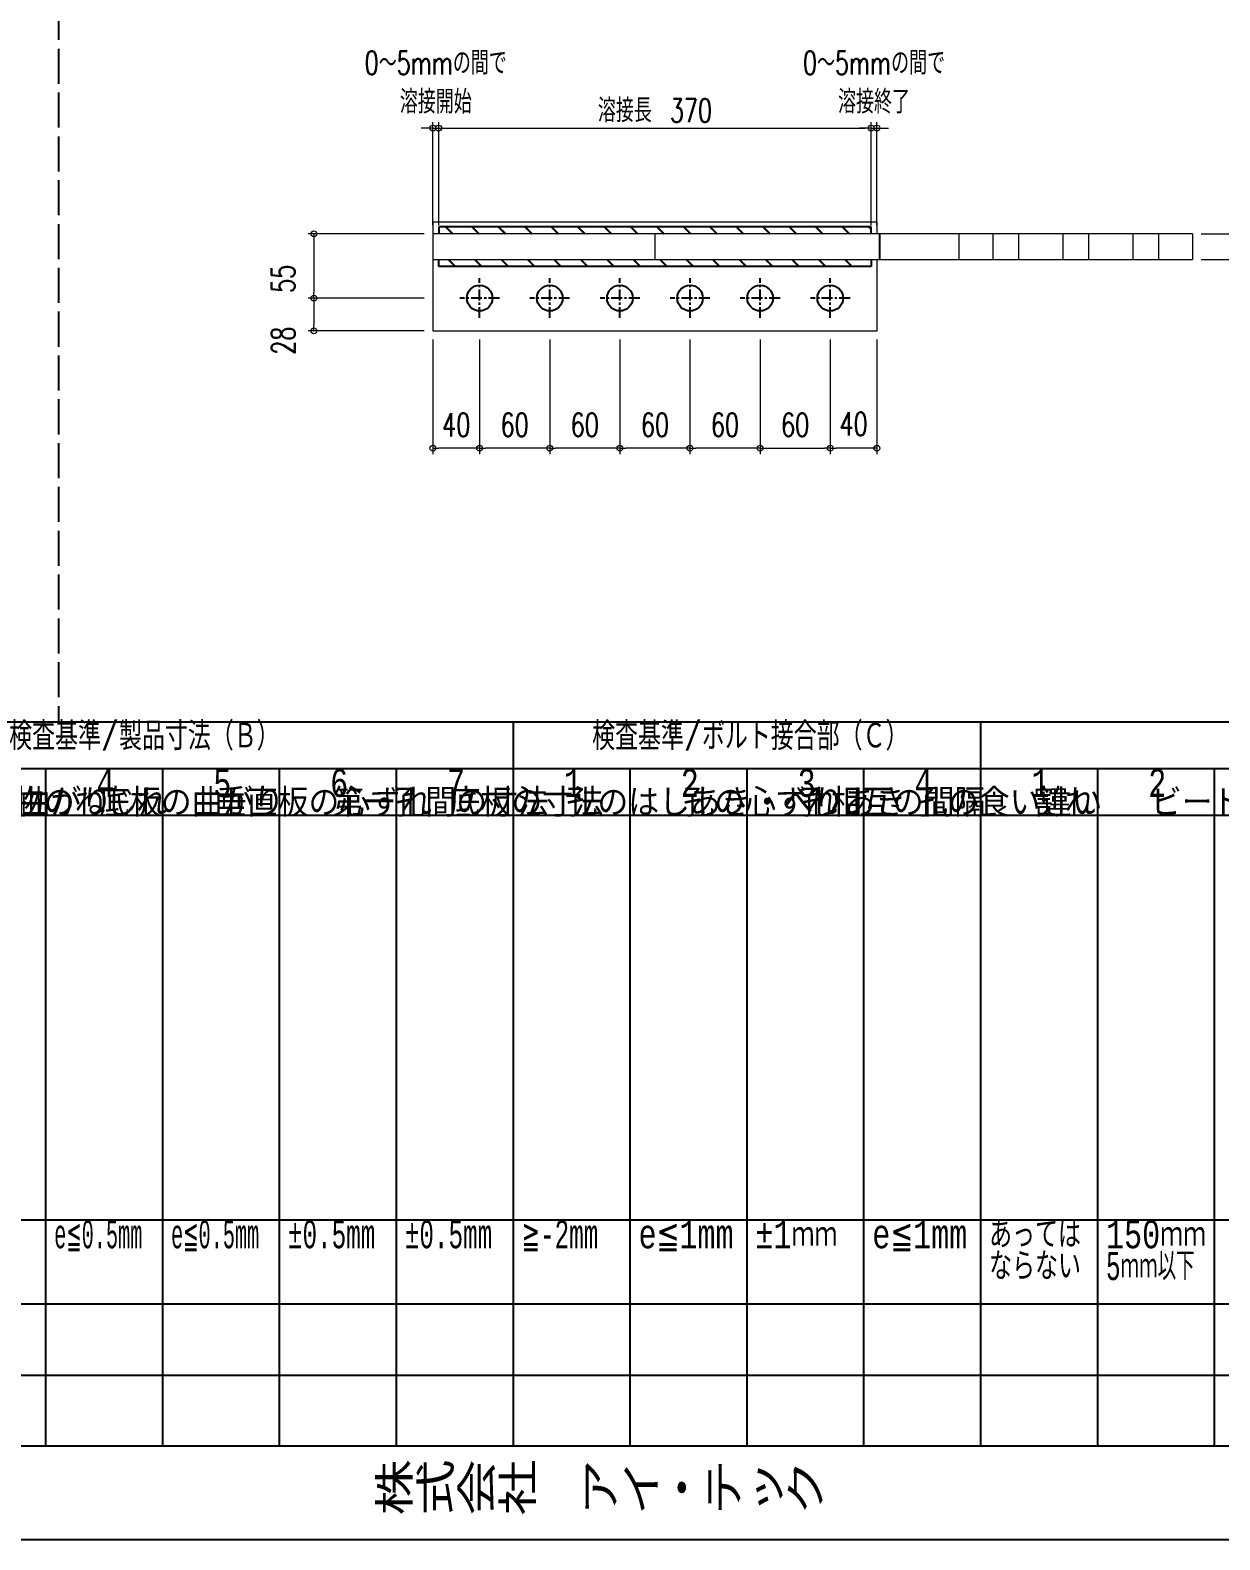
# Model space of a CAD drawing. Header units: millimetres. Extents: x 0 to 18796, y -11 to 7128.
# Drawn here: x 6607 to 7624, y 0 to 1292 of the extents above; entities that cross this region are included whole.
import ezdxf
from ezdxf.enums import TextEntityAlignment as Align

# ---------------------------------------------------------------- set-up
doc = ezdxf.new("R2010")
doc.units = ezdxf.units.MM
doc.header["$LTSCALE"] = 5
for name, pattern in [('ACAD_ISO03W100', [30, 12, -18]), ('CENTER1', [10, 6.25, -1.25, 1.25, -1.25]), ('DASHED', [7.5, 6, -1.5])]:
    doc.linetypes.add(name, pattern=pattern)
doc.layers.get('0').update_dxf_attribs({"color": 255})
doc.layers.get('DEFPOINTS').update_dxf_attribs({"color": 9})
for name, color, linetype in [('LAYER6', 7, 'Continuous'), ('寸法', 4, 'Continuous'), ('文字', 7, 'Continuous'), ('溶接', 241, 'Continuous'), ('補助線', 7, 'ACAD_ISO03W100'), ('金物', 142, 'Continuous')]:
    doc.layers.add(name, color=color, linetype=linetype)
doc.styles.add('DLSTANDARD1', font='monotxt.shx', dxfattribs={"width": 0.6, "bigfont": 'extfont'})
doc.styles.add('KANJI', font='simplex.shx', dxfattribs={"width": 0.7, "bigfont": 'extfont2.shx'})
doc.styles.get("Standard").update_dxf_attribs({"font": 'simplex.shx', "width": 0.7, "height": 2.5, "bigfont": '@extfont2.shx'})
doc.styles.add('TATEGAKI', font='txt', dxfattribs={"bigfont": 'bigfont.shx'})
doc.dimstyles.new('S5', dxfattribs={"dimscale": 5, "dimtxt": 4, "dimasz": 1, "dimexe": 1, "dimexo": 1.5, "dimgap": 1, "dimtad": 1, "dimtxsty": 'KANJI', "dimblk": 'ORIGIN', "dimcen": 0, "dimclrd": 256, "dimclre": 256, "dimclrt": 256, "dimadec": 0, "dimazin": 0, "dimtfac": 1, "dimtmove": 2, "dimatfit": 2, "dimfxl": 1, "dimtolj": 2, "dimlwd": 5, "dimlwe": 5, "dimarcsym": 0})

# ---------------------------------------------------------------- blocks, each defined once
blk = doc.blocks.new('_Origin')
at = {"color": 0, "linetype": 'ByBlock', "lineweight": -2}
blk.add_line((0, 0), (-1, 0), dxfattribs=at)
blk.add_circle((0, 0), 0.5, dxfattribs=at)
blk = doc.blocks.new('*D161')
at = {"layer": 'DEFPOINTS', "color": 0, "transparency": 16777216}
for p in [(6951.1, 1117.6), (6849.3, 1062.6), (6951.1, 1062.6)]:
    blk.add_point(p, dxfattribs=at)
at = {"layer": '寸法', "lineweight": 5, "transparency": 16777216}
for p, q in [((6943.6, 1117.6), (6844.3, 1117.6)), ((6849.3, 1112.6), (6849.3, 1067.6)), ((6943.6, 1062.6), (6844.3, 1062.6))]:
    blk.add_line(p, q, dxfattribs=at)
at = {"layer": '寸法', "lineweight": 5, "transparency": 16777216, "xscale": 5, "yscale": 5, "zscale": 5}
for p, rotation in [((6849.3, 1117.6), 90), ((6849.3, 1062.6), 270)]:
    blk.add_blockref('_Origin', p, dxfattribs=dict(at, rotation=rotation))
at = {"layer": '寸法', "linetype": 'Continuous', "transparency": 16777216, "insert": (6823.1, 1079.1), "char_height": 20, "attachment_point": 5, "rotation": 90, "style": 'KANJI'}
blk.add_mtext('\\A2;55', dxfattribs=at)
blk = doc.blocks.new('*D162')
at = {"layer": 'DEFPOINTS', "color": 0, "transparency": 16777216}
for p in [(7601.1, 1117.6), (7767.3, 1117.6), (7601.1, 1095.6)]:
    blk.add_point(p, dxfattribs=at)
at = {"layer": '寸法', "lineweight": 5, "transparency": 16777216}
for p, q in [((7608.6, 1117.6), (7772.3, 1117.6)), ((7767.3, 1100.6), (7767.3, 1112.6)), ((7608.6, 1095.6), (7772.3, 1095.6))]:
    blk.add_line(p, q, dxfattribs=at)
at = {"layer": '寸法', "lineweight": 5, "transparency": 16777216, "xscale": 5, "yscale": 5, "zscale": 5}
for p, rotation in [((7767.3, 1117.6), 90), ((7767.3, 1095.6), 270)]:
    blk.add_blockref('_Origin', p, dxfattribs=dict(at, rotation=rotation))
at = {"layer": '寸法', "linetype": 'Continuous', "transparency": 16777216, "insert": (7742.3, 1067.7), "char_height": 20, "attachment_point": 5, "rotation": 90, "style": 'KANJI'}
blk.add_mtext('\\A2;22', dxfattribs=at)
blk = doc.blocks.new('*D163')
at = {"layer": 'DEFPOINTS', "color": 0, "transparency": 16777216}
for p in [(6951.1, 1062.6), (6849.3, 1034.6), (6951.1, 1034.6)]:
    blk.add_point(p, dxfattribs=at)
at = {"layer": '寸法', "lineweight": 5, "transparency": 16777216}
for p, q in [((6943.6, 1062.6), (6844.3, 1062.6)), ((6849.3, 1057.6), (6849.3, 1039.6)), ((6943.6, 1034.6), (6844.3, 1034.6))]:
    blk.add_line(p, q, dxfattribs=at)
at = {"layer": '寸法', "lineweight": 5, "transparency": 16777216, "xscale": 5, "yscale": 5, "zscale": 5}
for p, rotation in [((6849.3, 1062.6), 90), ((6849.3, 1034.6), 270)]:
    blk.add_blockref('_Origin', p, dxfattribs=dict(at, rotation=rotation))
at = {"layer": '寸法', "linetype": 'Continuous', "transparency": 16777216, "insert": (6823.1, 1026.1), "char_height": 20, "attachment_point": 5, "rotation": 90, "style": 'KANJI'}
blk.add_mtext('\\A2;28', dxfattribs=at)
blk = doc.blocks.new('*D164')
at = {"layer": 'DEFPOINTS', "color": 0, "transparency": 16777216}
for p in [(7051.1, 1034.6), (7111.1, 1034.6), (7051.1, 934.1)]:
    blk.add_point(p, dxfattribs=at)
at = {"layer": '寸法', "lineweight": 5, "transparency": 16777216}
for p, q in [((7051.1, 1027.1), (7051.1, 929.1)), ((7111.1, 1027.1), (7111.1, 929.1)), ((7106.1, 934.1), (7056.1, 934.1))]:
    blk.add_line(p, q, dxfattribs=at)
at = {"layer": '寸法', "lineweight": 5, "transparency": 16777216, "xscale": 5, "yscale": 5, "zscale": 5, "rotation": 180}
blk.add_blockref('_Origin', (7051.1, 934.1), dxfattribs=at)
at = {"layer": '寸法', "lineweight": 5, "transparency": 16777216, "xscale": 5, "yscale": 5, "zscale": 5}
blk.add_blockref('_Origin', (7111.1, 934.1), dxfattribs=at)
at = {"layer": '寸法', "linetype": 'Continuous', "transparency": 16777216, "insert": (7081.1, 954.1), "char_height": 20, "attachment_point": 5, "style": 'KANJI'}
blk.add_mtext('\\A2;60', dxfattribs=at)
blk = doc.blocks.new('*D165')
at = {"layer": 'DEFPOINTS', "color": 0, "transparency": 16777216}
for p in [(6951.1, 1034.6), (6991.1, 1034.6), (6951.1, 934.1)]:
    blk.add_point(p, dxfattribs=at)
at = {"layer": '寸法', "lineweight": 5, "transparency": 16777216}
for p, q in [((6951.1, 1027.1), (6951.1, 929.1)), ((6991.1, 1027.1), (6991.1, 929.1)), ((6986.1, 934.1), (6956.1, 934.1))]:
    blk.add_line(p, q, dxfattribs=at)
at = {"layer": '寸法', "lineweight": 5, "transparency": 16777216, "xscale": 5, "yscale": 5, "zscale": 5, "rotation": 180}
blk.add_blockref('_Origin', (6951.1, 934.1), dxfattribs=at)
at = {"layer": '寸法', "lineweight": 5, "transparency": 16777216, "xscale": 5, "yscale": 5, "zscale": 5}
blk.add_blockref('_Origin', (6991.1, 934.1), dxfattribs=at)
at = {"layer": '寸法', "linetype": 'Continuous', "transparency": 16777216, "insert": (6971.1, 954.1), "char_height": 20, "attachment_point": 5, "style": 'KANJI'}
blk.add_mtext('\\A2;40', dxfattribs=at)
blk = doc.blocks.new('*D166')
at = {"layer": 'DEFPOINTS', "color": 0, "transparency": 16777216}
for p in [(7171.1, 1034.6), (7231.1, 1034.6), (7171.1, 934.1)]:
    blk.add_point(p, dxfattribs=at)
at = {"layer": '寸法', "lineweight": 5, "transparency": 16777216}
for p, q in [((7171.1, 1027.1), (7171.1, 929.1)), ((7231.1, 1027.1), (7231.1, 929.1)), ((7226.1, 934.1), (7176.1, 934.1))]:
    blk.add_line(p, q, dxfattribs=at)
at = {"layer": '寸法', "lineweight": 5, "transparency": 16777216, "xscale": 5, "yscale": 5, "zscale": 5, "rotation": 180}
blk.add_blockref('_Origin', (7171.1, 934.1), dxfattribs=at)
at = {"layer": '寸法', "lineweight": 5, "transparency": 16777216, "xscale": 5, "yscale": 5, "zscale": 5}
blk.add_blockref('_Origin', (7231.1, 934.1), dxfattribs=at)
at = {"layer": '寸法', "linetype": 'Continuous', "transparency": 16777216, "insert": (7201.1, 954.1), "char_height": 20, "attachment_point": 5, "style": 'KANJI'}
blk.add_mtext('\\A2;60', dxfattribs=at)
blk = doc.blocks.new('*D167')
at = {"layer": 'DEFPOINTS', "color": 0, "transparency": 16777216}
for p in [(7231.1, 1034.6), (7291.1, 1034.6), (7291.1, 934.1)]:
    blk.add_point(p, dxfattribs=at)
at = {"layer": '寸法', "lineweight": 5, "transparency": 16777216}
for p, q in [((7231.1, 1027.1), (7231.1, 929.1)), ((7291.1, 1027.1), (7291.1, 929.1)), ((7236.1, 934.1), (7286.1, 934.1))]:
    blk.add_line(p, q, dxfattribs=at)
at = {"layer": '寸法', "lineweight": 5, "transparency": 16777216, "xscale": 5, "yscale": 5, "zscale": 5, "rotation": 180}
blk.add_blockref('_Origin', (7231.1, 934.1), dxfattribs=at)
at = {"layer": '寸法', "lineweight": 5, "transparency": 16777216, "xscale": 5, "yscale": 5, "zscale": 5}
blk.add_blockref('_Origin', (7291.1, 934.1), dxfattribs=at)
at = {"layer": '寸法', "linetype": 'Continuous', "transparency": 16777216, "insert": (7261.1, 954.1), "char_height": 20, "attachment_point": 5, "style": 'KANJI'}
blk.add_mtext('\\A2;60', dxfattribs=at)
blk = doc.blocks.new('*D168')
at = {"layer": 'DEFPOINTS', "color": 0, "transparency": 16777216}
for p in [(7291.1, 1034.6), (7331.1, 1034.6), (7291.1, 934.1)]:
    blk.add_point(p, dxfattribs=at)
at = {"layer": '寸法', "lineweight": 5, "transparency": 16777216}
for p, q in [((7291.1, 1027.1), (7291.1, 929.1)), ((7331.1, 1027.1), (7331.1, 929.1)), ((7326.1, 934.1), (7296.1, 934.1))]:
    blk.add_line(p, q, dxfattribs=at)
at = {"layer": '寸法', "lineweight": 5, "transparency": 16777216, "xscale": 5, "yscale": 5, "zscale": 5, "rotation": 180}
blk.add_blockref('_Origin', (7291.1, 934.1), dxfattribs=at)
at = {"layer": '寸法', "lineweight": 5, "transparency": 16777216, "xscale": 5, "yscale": 5, "zscale": 5}
blk.add_blockref('_Origin', (7331.1, 934.1), dxfattribs=at)
at = {"layer": '寸法', "linetype": 'Continuous', "transparency": 16777216, "insert": (7311.1, 954.9), "char_height": 20, "attachment_point": 5, "style": 'KANJI'}
blk.add_mtext('\\A2;40', dxfattribs=at)
blk = doc.blocks.new('*D169')
at = {"layer": 'DEFPOINTS', "color": 0, "transparency": 16777216}
for p in [(7111.1, 1034.6), (7171.1, 1034.6), (7111.1, 934.1)]:
    blk.add_point(p, dxfattribs=at)
at = {"layer": '寸法', "lineweight": 5, "transparency": 16777216}
for p, q in [((7111.1, 1027.1), (7111.1, 929.1)), ((7171.1, 1027.1), (7171.1, 929.1)), ((7166.1, 934.1), (7116.1, 934.1))]:
    blk.add_line(p, q, dxfattribs=at)
at = {"layer": '寸法', "lineweight": 5, "transparency": 16777216, "xscale": 5, "yscale": 5, "zscale": 5, "rotation": 180}
blk.add_blockref('_Origin', (7111.1, 934.1), dxfattribs=at)
at = {"layer": '寸法', "lineweight": 5, "transparency": 16777216, "xscale": 5, "yscale": 5, "zscale": 5}
blk.add_blockref('_Origin', (7171.1, 934.1), dxfattribs=at)
at = {"layer": '寸法', "linetype": 'Continuous', "transparency": 16777216, "insert": (7141.1, 954.1), "char_height": 20, "attachment_point": 5, "style": 'KANJI'}
blk.add_mtext('\\A2;60', dxfattribs=at)
blk = doc.blocks.new('*D170')
at = {"layer": 'DEFPOINTS', "color": 0, "transparency": 16777216}
for p in [(6991.1, 1034.6), (7051.1, 1034.6), (6991.1, 934.1)]:
    blk.add_point(p, dxfattribs=at)
at = {"layer": '寸法', "lineweight": 5, "transparency": 16777216}
for p, q in [((6991.1, 1027.1), (6991.1, 929.1)), ((7051.1, 1027.1), (7051.1, 929.1)), ((7046.1, 934.1), (6996.1, 934.1))]:
    blk.add_line(p, q, dxfattribs=at)
at = {"layer": '寸法', "lineweight": 5, "transparency": 16777216, "xscale": 5, "yscale": 5, "zscale": 5, "rotation": 180}
blk.add_blockref('_Origin', (6991.1, 934.1), dxfattribs=at)
at = {"layer": '寸法', "lineweight": 5, "transparency": 16777216, "xscale": 5, "yscale": 5, "zscale": 5}
blk.add_blockref('_Origin', (7051.1, 934.1), dxfattribs=at)
at = {"layer": '寸法', "linetype": 'Continuous', "transparency": 16777216, "insert": (7021.1, 954.1), "char_height": 20, "attachment_point": 5, "style": 'KANJI'}
blk.add_mtext('\\A2;60', dxfattribs=at)
blk = doc.blocks.new('*D181')
at = {"layer": 'DEFPOINTS', "color": 0, "transparency": 16777216}
for p in [(6956.1, 1208.1), (6951.1, 1117.6), (6956.1, 1117.6)]:
    blk.add_point(p, dxfattribs=at)
at = {"layer": '寸法', "linetype": 'Continuous', "lineweight": 5, "transparency": 16777216}
for p, q in [((6946.1, 1208.1), (6941.1, 1208.1)), ((6951.1, 1125.1), (6951.1, 1213.1)), ((6951.1, 1208.1), (6956.1, 1208.1)), ((6956.1, 1125.1), (6956.1, 1213.1)), ((6961.1, 1208.1), (6966.1, 1208.1))]:
    blk.add_line(p, q, dxfattribs=at)
at = {"layer": '寸法', "lineweight": 5, "transparency": 16777216, "xscale": 5, "yscale": 5, "zscale": 5}
blk.add_blockref('_Origin', (6951.1, 1208.1), dxfattribs=at)
at = {"layer": '寸法', "lineweight": 5, "transparency": 16777216, "xscale": 5, "yscale": 5, "zscale": 5, "rotation": 180}
blk.add_blockref('_Origin', (6956.1, 1208.1), dxfattribs=at)
at = {"layer": '寸法', "linetype": 'Continuous', "transparency": 16777216, "insert": (6953.6, 1247.2), "char_height": 20, "attachment_point": 5, "style": 'KANJI'}
blk.add_mtext('\\A2;0～5mmの間で\\P溶接開始', dxfattribs=at)
blk = doc.blocks.new('*D182')
at = {"layer": 'DEFPOINTS', "color": 0, "transparency": 16777216}
for p in [(7326.1, 1208.1), (6956.1, 1117.6), (7326.1, 1117.6)]:
    blk.add_point(p, dxfattribs=at)
at = {"layer": '寸法', "linetype": 'Continuous', "lineweight": 5, "transparency": 16777216}
for p, q in [((6956.1, 1125.1), (6956.1, 1213.1)), ((6961.1, 1208.1), (7321.1, 1208.1)), ((7326.1, 1125.1), (7326.1, 1213.1))]:
    blk.add_line(p, q, dxfattribs=at)
at = {"layer": '寸法', "lineweight": 5, "transparency": 16777216, "xscale": 5, "yscale": 5, "zscale": 5, "rotation": 180}
blk.add_blockref('_Origin', (6956.1, 1208.1), dxfattribs=at)
at = {"layer": '寸法', "lineweight": 5, "transparency": 16777216, "xscale": 5, "yscale": 5, "zscale": 5}
blk.add_blockref('_Origin', (7326.1, 1208.1), dxfattribs=at)
at = {"layer": '寸法', "linetype": 'Continuous', "transparency": 16777216, "insert": (7141.1, 1223.1), "char_height": 20, "attachment_point": 5, "style": 'KANJI'}
blk.add_mtext('\\A2;溶接長\u3000370', dxfattribs=at)
blk = doc.blocks.new('*D183')
at = {"layer": 'DEFPOINTS', "color": 0, "transparency": 16777216}
for p in [(7331.1, 1208.1), (7326.1, 1117.6), (7331.1, 1117.6)]:
    blk.add_point(p, dxfattribs=at)
at = {"layer": '寸法', "linetype": 'Continuous', "lineweight": 5, "transparency": 16777216}
for p, q in [((7321.1, 1208.1), (7316.1, 1208.1)), ((7326.1, 1125.1), (7326.1, 1213.1)), ((7326.1, 1208.1), (7331.1, 1208.1)), ((7331.1, 1125.1), (7331.1, 1213.1)), ((7336.1, 1208.1), (7341.1, 1208.1))]:
    blk.add_line(p, q, dxfattribs=at)
at = {"layer": '寸法', "lineweight": 5, "transparency": 16777216, "xscale": 5, "yscale": 5, "zscale": 5}
blk.add_blockref('_Origin', (7326.1, 1208.1), dxfattribs=at)
at = {"layer": '寸法', "lineweight": 5, "transparency": 16777216, "xscale": 5, "yscale": 5, "zscale": 5, "rotation": 180}
blk.add_blockref('_Origin', (7331.1, 1208.1), dxfattribs=at)
at = {"layer": '寸法', "linetype": 'Continuous', "transparency": 16777216, "insert": (7328.6, 1247.2), "char_height": 20, "attachment_point": 5, "style": 'KANJI'}
blk.add_mtext('\\A2;0～5mmの間で\\P溶接終了', dxfattribs=at)

msp = doc.modelspace()

# ---------------------------------------------------------------- hatches: boundary and pattern name
at = {"layer": '溶接', "ltscale": 6}
h = msp.add_hatch(dxfattribs=at)
h.set_pattern_fill('JIS_LC_20', color=256, scale=0.8, angle=90)
h.set_pattern_definition([(135, (5046.142, -1961.415), (-11.31371, -11.31371), []), (135, (5046.142, -1961.095), (-11.31371, -11.31371), [])])
h.paths.add_polyline_path([(7134.142, 1117.585), (6956.142, 1117.585), (6956.142, 1123.585), (7134.142, 1123.585)])
h.paths.add_polyline_path([(7317.142, 1117.585), (7134.142, 1117.585), (7134.142, 1123.585), (7317.142, 1123.585)])
h.paths.add_polyline_path([(7326.142, 1117.585), (7317.142, 1117.585), (7317.142, 1123.585), (7326.142, 1123.585)])
h = msp.add_hatch(dxfattribs=at)
h.set_pattern_fill('JIS_LC_20', color=256, scale=0.8, angle=90)
h.set_pattern_definition([(135, (5046.142, -1964.415), (-11.31371, -11.31371), []), (135, (5046.142, -1964.095), (-11.31371, -11.31371), [])])
h.paths.add_polyline_path([(7134.142, 1095.585), (6956.142, 1095.585), (6956.142, 1089.585), (7134.142, 1089.585)])
h.paths.add_polyline_path([(7317.142, 1095.585), (7134.142, 1095.585), (7134.142, 1089.585), (7317.142, 1089.585)])
h.paths.add_polyline_path([(7326.142, 1095.585), (7317.142, 1095.585), (7317.142, 1089.585), (7326.142, 1089.585)])

# ---------------------------------------------------------------- linework, layer by layer
at = {"linetype": 'DASHED', "lineweight": -3}
msp.add_line((6630.899, 2176), (6630.899, 700), dxfattribs=at)
at = {"linetype": 'Continuous', "lineweight": -3}
for p, q in [((5420, 700), (8624, 700)), ((5420, 660), (8624, 660)), ((5420, 620), (8320, 620)), ((5420, 273.709), (8320, 273.709)), ((5420, 201.936), (8320, 201.936)), ((5420, 140.968), (8320, 140.968))]:
    msp.add_line(p, q, dxfattribs=at)
for points in [[(5340, 2376), (8704, 2376), (8704, 0), (5340, 0)], [(5420, 2296), (8624, 2296), (8624, 80), (5420, 80)]]:
    msp.add_lwpolyline(points, close=True, dxfattribs=at)
at = {"layer": '寸法', "linetype": 'CENTER1', "ltscale": 0.3}
for p, q in [((6991.142, 1045.585), (6991.142, 1079.585)), ((7051.142, 1045.585), (7051.142, 1079.585)), ((7111.142, 1045.585), (7111.142, 1079.585)), ((7171.142, 1045.585), (7171.142, 1079.585)), ((7231.142, 1045.585), (7231.142, 1079.585)), ((7291.142, 1045.585), (7291.142, 1079.585)), ((7008.142, 1062.585), (6974.142, 1062.585)), ((7068.142, 1062.585), (7034.142, 1062.585)), ((7128.142, 1062.585), (7094.142, 1062.585)), ((7188.142, 1062.585), (7154.142, 1062.585)), ((7248.142, 1062.585), (7214.142, 1062.585)), ((7308.142, 1062.585), (7274.142, 1062.585))]:
    msp.add_line(p, q, dxfattribs=at)
at = {"layer": '寸法', "linetype": 'Continuous'}
for p, q in [((7020, 80), (7020, 700)), ((7420, 80), (7420, 700)), ((6620, 80), (6620, 660)), ((6720, 80), (6720, 660)), ((6820, 80), (6820, 660)), ((6920, 80), (6920, 660)), ((7120, 80), (7120, 660)), ((7220, 80), (7220, 660)), ((7320, 80), (7320, 660)), ((7520, 80), (7520, 660)), ((7620, 80), (7620, 660))]:
    msp.add_line(p, q, dxfattribs=at)
at = {"layer": '溶接'}
for p, q in [((7326.142, 1123.585), (6956.142, 1123.585)), ((7326.142, 1117.585), (7326.142, 1123.585)), ((7326.142, 1089.585), (6956.142, 1089.585)), ((7326.142, 1095.585), (7326.142, 1089.585))]:
    msp.add_line(p, q, dxfattribs=at)
at = {"layer": '溶接', "linetype": 'Continuous'}
for p, q in [((6956.142, 1123.585), (6956.142, 1117.585)), ((6956.142, 1089.585), (6956.142, 1095.585))]:
    msp.add_line(p, q, dxfattribs=at)
at = {"layer": '補助線', "lineweight": 18}
for p, q in [((7430.142, 1117.585), (7430.142, 1095.585)), ((7452.142, 1117.585), (7452.142, 1095.585)), ((7490.142, 1117.585), (7490.142, 1095.585)), ((7512.142, 1117.585), (7512.142, 1095.585)), ((7550.142, 1117.585), (7550.142, 1095.585)), ((7572.142, 1117.585), (7572.142, 1095.585))]:
    msp.add_line(p, q, dxfattribs=at)
at = {"layer": '金物', "lineweight": 18}
for p, q in [((6951.142, 1127.585), (6951.142, 1034.585)), ((7331.142, 1127.585), (6951.142, 1127.585)), ((7331.142, 1117.585), (7331.142, 1127.585)), ((7601.142, 1117.585), (6951.142, 1117.585)), ((7141.142, 1117.585), (7141.142, 1095.585)), ((7141.142, 1117.585), (7141.142, 1095.585)), ((7141.142, 1117.585), (7141.142, 1098.585)), ((7401.142, 1117.585), (7401.142, 1095.585)), ((7601.142, 1117.585), (7601.142, 1095.585)), ((6951.142, 1095.585), (7601.142, 1095.585)), ((7331.142, 1034.585), (7331.142, 1095.585)), ((6951.142, 1034.585), (7331.142, 1034.585))]:
    msp.add_line(p, q, dxfattribs=at)
at = {"layer": '金物', "ltscale": 2}
msp.add_line((7333.142, 1117.585), (7333.142, 1095.585), dxfattribs=at)
at = {"layer": '金物', "ltscale": 2.5}
for centre in [(6991.142, 1062.585), (7051.142, 1062.585), (7111.142, 1062.585), (7171.142, 1062.585), (7231.142, 1062.585), (7291.142, 1062.585)]:
    msp.add_circle(centre, 11, dxfattribs=at)

# ---------------------------------------------------------------- texts
at = {"layer": 'LAYER6', "color": 0, "linetype": 'Continuous', "lineweight": -3, "width": 0.8}
msp.add_text('株式会社\u3000アイ・テック', height=40, dxfattribs=at).set_placement((6900.093, 22.755))
msp.add_text('株式会社\u3000アイ・テック', height=40, dxfattribs=at).set_placement((6900.093, 22.755))
at = {"layer": '文字', "color": 0, "linetype": 'Continuous', "ltscale": 6, "style": 'DLSTANDARD1'}
for s, width, p in [('検査基準/製品寸法（Ｂ）', 0.74375, (6588.562, 668.574)), ('検査基準/ボルト接合部（Ｃ）', 0.74375, (7087.39, 668.574)), ('4', 0.74375, (6663.207, 628.574)), ('5', 0.74375, (6763.207, 628.574)), ('6', 0.74375, (6863.207, 628.574)), ('7', 0.74375, (6963.207, 628.574)), ('1', 0.74375, (7063.207, 628.574)), ('2', 0.74375, (7163.207, 628.574)), ('3', 0.74375, (7263.207, 628.574)), ('4', 0.74375, (7363.207, 628.574)), ('1', 0.74375, (7463.207, 628.574)), ('2', 0.74375, (7563.207, 628.574)), ('e≦0.5mm', 0.5, (6627.094, 242.284)), ('e≦0.5mm', 0.5, (6727.094, 242.284)), ('±0.5mm', 0.6, (6827.094, 242.284)), ('±0.5mm', 0.6, (6927.094, 242.284)), ('≧-2mm', 0.6, (7027.094, 242.284)), ('e≦1mm', 0.74375, (7127.094, 242.284)), ('±1ｍｍ', 0.74375, (7227.094, 242.284)), ('e≦1mm', 0.74375, (7327.094, 242.284)), ('あっては', 0.74375, (7427.094, 242.284)), ('150ｍｍ', 0.74375, (7527.094, 242.284)), ('ならない', 0.74375, (7427.094, 215.08)), ('5ｍｍ以下', 0.6, (7527.094, 215.08))]:
    msp.add_text(s, height=24, dxfattribs=dict(at, width=width)).set_placement(p, align=Align.BOTTOM_LEFT)
at = {"layer": '文字', "color": 0, "linetype": 'Continuous', "ltscale": 6, "style": 'TATEGAKI'}
for s, p in [('垂直板平面曲がり', (6465.476, 611.673)), ('金物のねじれ', (6565.476, 611.673)), ('底板の曲がり', (6665.476, 611.673)), ('垂直板の心ずれ', (6765.476, 611.673)), ('第一孔間の寸法', (6865.476, 611.673)), ('底板の寸法', (6965.476, 611.673)), ('孔のはしあき・へりあき', (7065.476, 611.673)), ('孔の心ずれ', (7165.476, 611.673)), ('孔相互の間隔', (7265.476, 611.673)), ('孔の食い違い', (7365.476, 611.673)), ('割れ', (7465.476, 611.673)), ('ビード表面の不整', (7565.476, 611.673))]:
    msp.add_text(s, height=24, dxfattribs=at).set_placement(p, align=Align.BOTTOM_LEFT)

# ---------------------------------------------------------------- dimensions: what is measured, and where the dimension line sits
at = {"layer": '寸法', "linetype": 'Continuous'}
for base, p1, p2, text, picture, middle in [((6956.142, 1208.064), (6951.142, 1117.585), (6956.142, 1117.585), '0～<>mmの間で\\P溶接開始', '*D181', (6953.642, 1247.231)), ((7331.142, 1208.064), (7326.142, 1117.585), (7331.142, 1117.585), '0～<>mmの間で\\P溶接終了', '*D183', (7328.642, 1247.231)), ((7326.142, 1208.064), (6956.142, 1117.585), (7326.142, 1117.585), '溶接長\u3000<>', '*D182', (7141.142, 1223.064))]:
    dim = msp.add_linear_dim(base=base, p1=p1, p2=p2, text=text, dimstyle='S5', dxfattribs=at)
    dim.commit()
    dim.dimension.update_dxf_attribs({"geometry": picture, "text_midpoint": middle})
at = {"layer": '寸法'}
for base, p1, p2, angle, picture, middle in [((6849.334, 1062.585), (6951.142, 1117.585), (6951.142, 1062.585), 90, '*D161', (6823.084, 1079.085)), ((7767.262, 1117.585), (7601.142, 1095.585), (7601.142, 1117.585), 270, '*D162', (7742.262, 1067.706)), ((6849.334, 1034.585), (6951.142, 1062.585), (6951.142, 1034.585), 90, '*D163', (6823.084, 1026.141))]:
    dim = msp.add_linear_dim(base=base, p1=p1, p2=p2, angle=angle, dimstyle='S5', dxfattribs=at)
    dim.commit()
    dim.dimension.update_dxf_attribs({"geometry": picture, "text_midpoint": middle, "dimtype": 160})
for base, p1, p2, picture, middle in [((6951.142, 934.105), (6991.142, 1034.585), (6951.142, 1034.585), '*D165', (6971.142, 954.105)), ((6991.142, 934.105), (7051.142, 1034.585), (6991.142, 1034.585), '*D170', (7021.142, 954.105)), ((7051.142, 934.105), (7111.142, 1034.585), (7051.142, 1034.585), '*D164', (7081.142, 954.105)), ((7111.142, 934.105), (7171.142, 1034.585), (7111.142, 1034.585), '*D169', (7141.142, 954.105)), ((7171.142, 934.105), (7231.142, 1034.585), (7171.142, 1034.585), '*D166', (7201.142, 954.105)), ((7291.142, 934.105), (7231.142, 1034.585), (7291.142, 1034.585), '*D167', (7261.142, 954.105)), ((7291.142, 934.105), (7331.142, 1034.585), (7291.142, 1034.585), '*D168', (7311.142, 954.867))]:
    dim = msp.add_linear_dim(base=base, p1=p1, p2=p2, dimstyle='S5', dxfattribs=at)
    dim.commit()
    dim.dimension.update_dxf_attribs({"geometry": picture, "text_midpoint": middle, "dimtype": 160})

doc.saveas('drawing.dxf')
